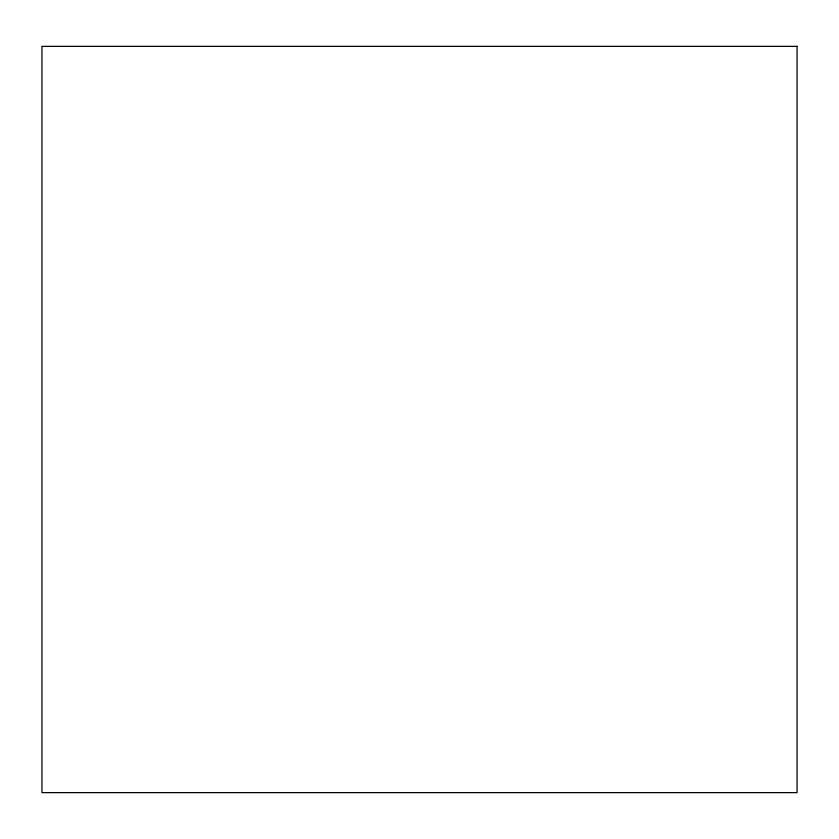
<?xml version="1.0" encoding="UTF-8"?>
<svg xmlns="http://www.w3.org/2000/svg" width="839" height="839" viewBox="0 0 839 839"><rect width="100%" height="100%" fill="white"/><g stroke="black" fill="none" stroke-linecap="round" stroke-linejoin="round"><path stroke-width="1.26" d="M797.05 46.365L41.95 46.365L41.95 792.635L797.05 792.635L797.05 46.365"/></g></svg>
